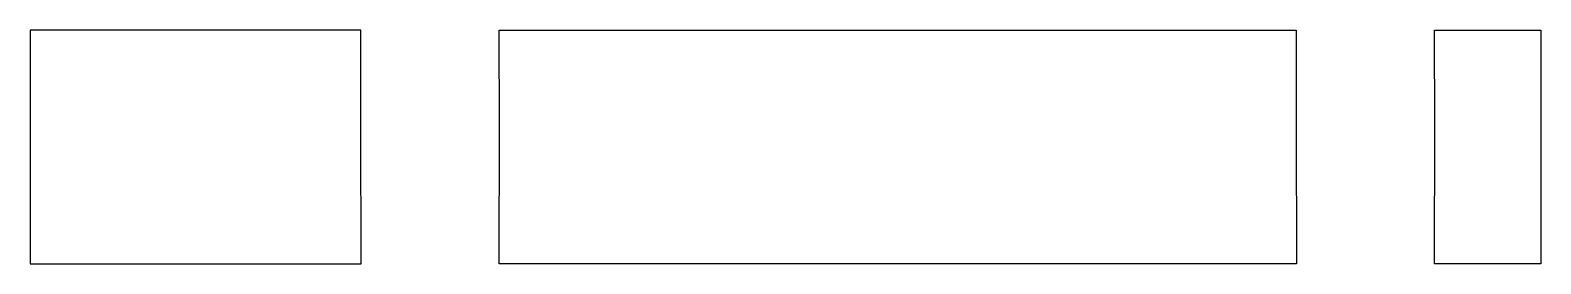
# Model space of a CAD drawing. Header units: metres. Extents: x -18.5 to 13.8, y -1.1 to 46.5.
# Drawn here: x -18.55 to 13.75, y 41.5 to 46.5 of the extents above.
import ezdxf

# ---------------------------------------------------------------- set-up
doc = ezdxf.new("R2010")
doc.units = ezdxf.units.M

msp = doc.modelspace()

# ---------------------------------------------------------------- linework, layer by layer
for p, q in [((-18.268, 46.5), (-18.55, 46.5)), ((-18.55, 46.5), (-18.55, 46.082)), ((-17.638, 46.5), (-18.268, 46.5)), ((-11.611, 46.5), (-17.638, 46.5)), ((-11.478, 46.5), (-11.611, 46.5)), ((-11.483, 44.407), (-11.478, 46.5)), ((-8.517, 44.407), (-8.522, 46.5)), ((-8.522, 46.5), (-4.976, 46.5)), ((-4.976, 46.5), (8.522, 46.5)), ((8.522, 46.5), (8.517, 44.407)), ((11.483, 44.407), (11.478, 46.5)), ((11.478, 46.5), (11.518, 46.5)), ((11.518, 46.5), (13.75, 46.5)), ((11.518, 46.5), (11.518, 46.5)), ((13.75, 46.5), (13.75, 42.973)), ((-18.55, 46.082), (-18.55, 46.06)), ((-18.55, 46.06), (-18.55, 46.015)), ((-18.55, 46.015), (-18.55, 45.947)), ((-18.55, 45.947), (-18.55, 45.859)), ((-18.55, 45.859), (-18.55, 42.973)), ((-11.476, 41.5), (-11.483, 44.407)), ((-8.524, 41.5), (-8.517, 44.407)), ((-8.517, 44.407), (-8.517, 44.407)), ((8.517, 44.407), (8.524, 41.5)), ((11.476, 41.5), (11.483, 44.407)), ((-18.55, 42.973), (-18.55, 41.647)), ((13.75, 42.973), (13.75, 41.5)), ((-18.55, 41.647), (-18.55, 41.5)), ((-18.55, 41.5), (-13.785, 41.5)), ((-13.785, 41.5), (-13.077, 41.5)), ((-13.077, 41.5), (-11.932, 41.5)), ((-11.932, 41.5), (-11.476, 41.5)), ((-11.476, 41.5), (-11.476, 41.5)), ((3.48, 41.5), (-8.524, 41.5)), ((8.524, 41.5), (3.48, 41.5)), ((11.636, 41.5), (11.476, 41.5)), ((11.989, 41.5), (11.636, 41.5)), ((13.75, 41.5), (11.989, 41.5))]:
    msp.add_line(p, q)

doc.saveas('drawing.dxf')
